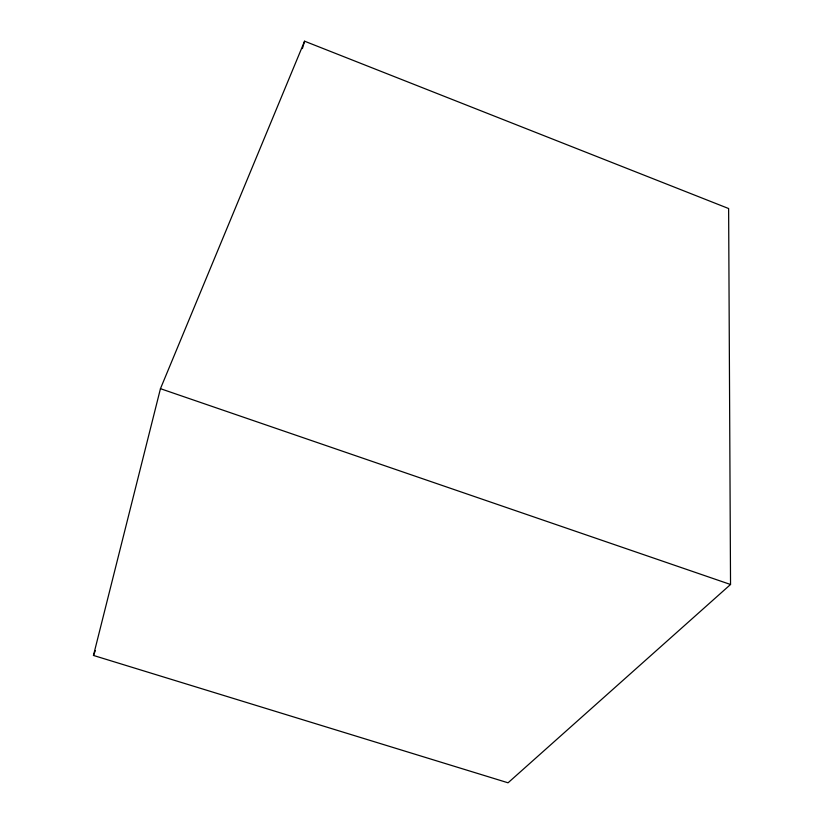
<?xml version="1.0" encoding="UTF-8"?>
<svg xmlns="http://www.w3.org/2000/svg" width="824" height="824" viewBox="0 0 824 824"><rect width="100%" height="100%" fill="white"/><g stroke="black" fill="none" stroke-linecap="round" stroke-linejoin="round"><path stroke-width="1.24" d="M93.462 655.451L160.453 388.681L304.581 41.2L728.622 208.534L730.538 584.494L508.058 782.8L93.462 655.451L95.326 650.661M302.398 48.585L304.581 41.2M160.453 388.681L730.538 584.494"/></g></svg>
